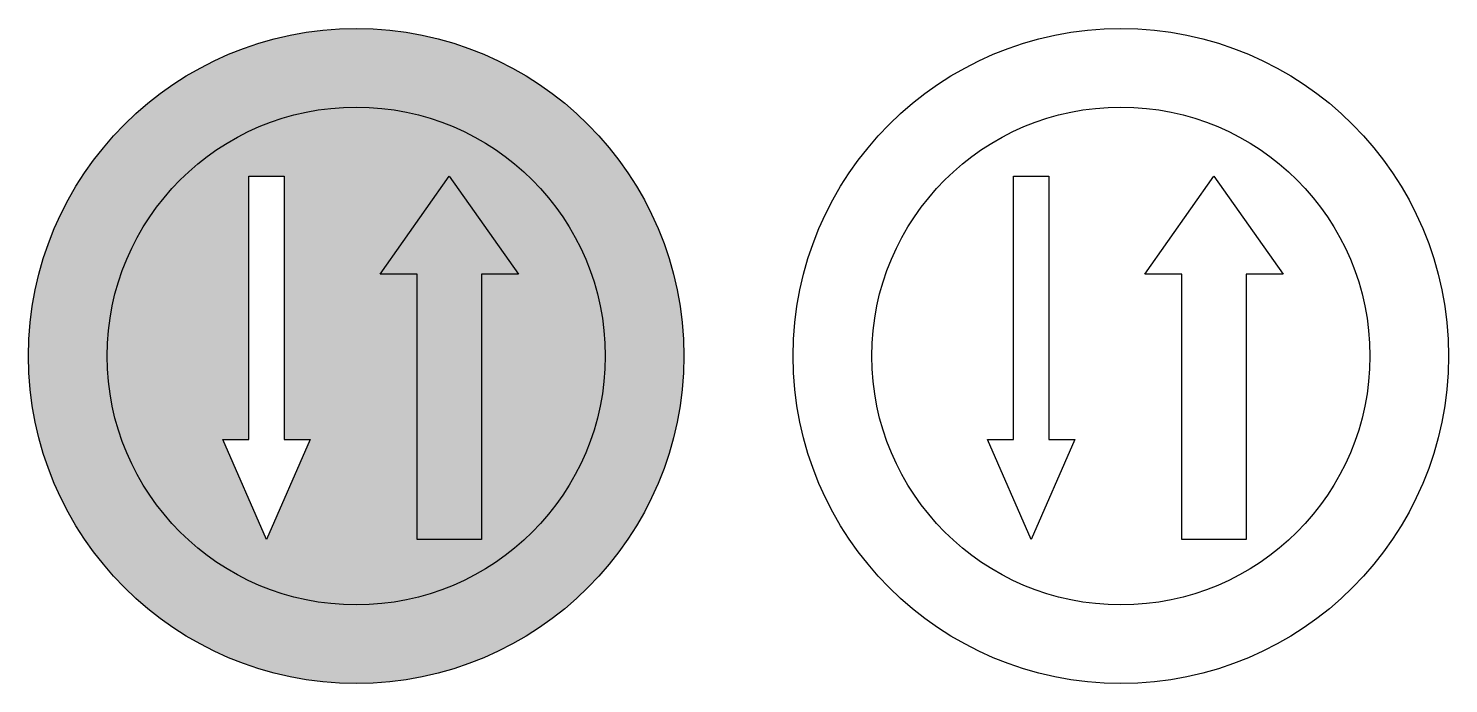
# Model space of a CAD drawing. Extents: x -12 to 1288, y 4 to 604.
import ezdxf

# ---------------------------------------------------------------- set-up
doc = ezdxf.new("R2010")
doc.units = 0
doc.header["$MEASUREMENT"] = 0

msp = doc.modelspace()

# ---------------------------------------------------------------- hatches: boundary and pattern name
h = msp.add_hatch(color=1)
edge = h.paths.add_edge_path()
edge.add_arc((287.89, 304.261), 300, 0, 180, ccw=False)
edge.add_arc((287.89, 304.261), 300, -180, 0, ccw=False)
edge = h.paths.add_edge_path(flags=16)
edge.add_arc((287.89, 304.261), 228, 0, 180, ccw=False)
edge.add_arc((287.89, 304.261), 228, -180, 0, ccw=False)
h = msp.add_hatch(color=7)
edge = h.paths.add_edge_path()
edge.add_arc((287.89, 304.261), 228, 0, 180, ccw=False)
edge.add_arc((287.89, 304.261), 228, -180, 0, ccw=False)
h.paths.add_polyline_path([(205.788, 136.281), (165.736, 227.909), (189.564, 227.909), (189.564, 469.033), (222.011, 469.033), (222.011, 227.909), (245.839, 227.909)], flags=16)
msp.add_hatch(color=1).paths.add_polyline_path([(309.72, 379.304), (373.09, 469.033), (436.46, 379.304), (402.5, 379.304), (402.5, 136.281), (343.69, 136.281), (343.69, 379.304)])

# ---------------------------------------------------------------- linework, layer by layer
at = {"color": 1}
msp.add_lwpolyline([(-12.11, 304.261, -1), (587.89, 304.261, -1)], format="xyb", close=True, dxfattribs=at)
for points in [[(687.89, 304.261, -1), (1287.89, 304.261, -1)], [(59.89, 304.261, -1), (515.89, 304.261, -1)], [(759.89, 304.261, -1), (1215.89, 304.261, -1)]]:
    msp.add_lwpolyline(points, format="xyb", close=True)
for points in [[(205.788, 136.281), (165.736, 227.909), (189.564, 227.909), (189.564, 469.033), (222.011, 469.033), (222.011, 227.909), (245.839, 227.909)], [(309.72, 379.304), (373.09, 469.033), (436.46, 379.304), (402.5, 379.304), (402.5, 136.281), (343.69, 136.281), (343.69, 379.304)], [(905.788, 136.281), (865.736, 227.909), (889.564, 227.909), (889.564, 469.033), (922.011, 469.033), (922.011, 227.909), (945.839, 227.909)], [(1009.72, 379.304), (1073.09, 469.033), (1136.46, 379.304), (1102.5, 379.304), (1102.5, 136.281), (1043.69, 136.281), (1043.69, 379.304)]]:
    msp.add_lwpolyline(points, close=True)

doc.saveas('drawing.dxf')
